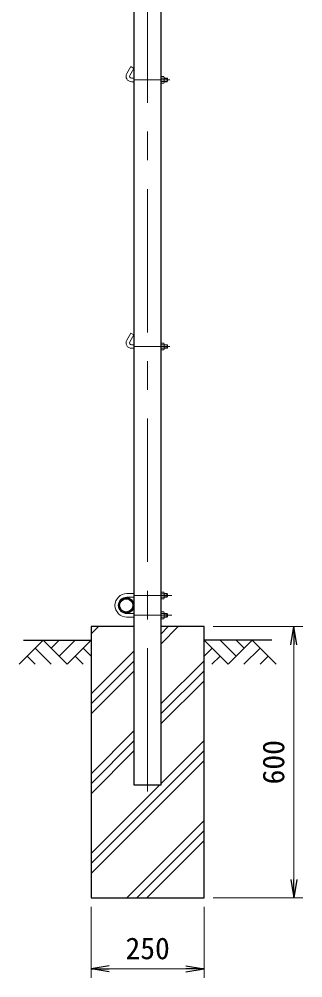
# Model space of a CAD drawing. Units: millimetres, scale not verified. Extents: x -4200 to 4200, y -2970 to 2970.
# Drawn here: x -178 to 451, y -1317 to 805 of the extents above; entities that cross this region are included whole.
import ezdxf
from ezdxf.enums import TextEntityAlignment as Align

# ---------------------------------------------------------------- set-up
doc = ezdxf.new("R2010")
doc.units = ezdxf.units.MM
doc.header["$LTSCALE"] = 10
doc.linetypes.add('USER1', pattern=[50.8, 31.75, -6.35, 6.35, -6.35])
for name, color, linetype, lineweight in [('0-0_D-STR1', 1, 'Continuous', 25), ('0-1_D-STR3', 3, 'Continuous', 13), ('0-2_D-BMK', 2, 'USER1', 13), ('0-4_D-STR-DIM', 7, 'Continuous', 13), ('0-7_D-DCR-HCH', 7, 'Continuous', 13), ('0-8_D-STR4', 7, 'Continuous', 25), ('0-9_D-BGD', 7, 'Continuous', 25)]:
    doc.layers.add(name, color=color, linetype=linetype, lineweight=lineweight)
doc.layers.add('0-5_0', color=7, linetype='Continuous')
doc.styles.add('ＭＳ ゴシック', font='')
doc.styles.get('ＭＳ ゴシック').set_extended_font_data('MS Gothic')

# ---------------------------------------------------------------- blocks, each defined once
blk = doc.blocks.new('_Open')
at = {"layer": '0-5_0'}
blk.add_line((-10, 1.667), (0, 0), dxfattribs=at)
blk.add_lwpolyline([(-10, -1.667), (0, 0), (-10, 0)], dxfattribs=at)

msp = doc.modelspace()

# ---------------------------------------------------------------- linework, layer by layer
at = {"layer": '0-0_D-STR1'}
msp.add_lwpolyline([(76.6, 1286.64), (76.6, -889.77), (137.1, -889.77), (137.1, 1286.64)], dxfattribs=at)
for radius in [17, 14.7]:
    msp.add_circle((59.6, -492.77), radius, dxfattribs=at)
at = {"layer": '0-1_D-STR3'}
for p, q in [((69.67, 699.82), (60.67, 684.23)), ((76.6, 695.82), (67.6, 680.23)), ((76.6, 695.82), (69.67, 699.82)), ((71.06, 674.23), (76.6, 674.23)), ((71.06, 666.23), (76.6, 666.23)), ((137.1, 677.73), (137.1, 662.73)), ((137.1, 677.73), (142.9, 677.73)), ((142.9, 673.98), (137.1, 673.98)), ((142.9, 666.48), (137.1, 666.48)), ((137.1, 662.73), (142.9, 662.73)), ((143.6, 676.15), (143.6, 664.58)), ((143.6, 674.23), (149.86, 674.23)), ((143.6, 673.53), (150.56, 673.53)), ((143.6, 666.93), (150.56, 666.93)), ((143.6, 666.23), (149.86, 666.23)), ((149.86, 674.23), (149.86, 666.23)), ((151.06, 673.03), (149.86, 674.23)), ((149.86, 666.23), (151.06, 667.43)), ((151.06, 673.03), (151.06, 667.43)), ((151.06, 673.03), (151.06, 667.43)), ((69.67, 109.82), (60.67, 94.23)), ((76.6, 105.82), (69.67, 109.82)), ((76.6, 105.82), (67.6, 90.23)), ((137.1, 87.73), (137.1, 72.73)), ((137.1, 87.73), (142.9, 87.73)), ((143.6, 86.15), (143.6, 74.58)), ((71.06, 84.23), (76.6, 84.23)), ((71.06, 76.23), (76.6, 76.23)), ((142.9, 83.98), (137.1, 83.98)), ((142.9, 76.48), (137.1, 76.48)), ((137.1, 72.73), (142.9, 72.73)), ((143.6, 84.23), (149.86, 84.23)), ((143.6, 83.53), (150.56, 83.53)), ((143.6, 76.93), (150.56, 76.93)), ((143.6, 76.23), (149.86, 76.23)), ((149.86, 84.23), (149.86, 76.23)), ((151.06, 83.03), (149.86, 84.23)), ((149.86, 76.23), (151.06, 77.43)), ((151.06, 83.03), (151.06, 77.43)), ((151.06, 83.03), (151.06, 77.43)), ((60.6, -466.77), (76.6, -466.77)), ((137.1, -463.27), (142.9, -463.27)), ((143.6, -464.85), (143.6, -476.42)), ((143.6, -466.77), (149.4, -466.77)), ((149.4, -466.77), (150.6, -467.97)), ((149.4, -474.77), (149.4, -466.77)), ((60.6, -474.77), (76.6, -474.77)), ((142.9, -467.02), (137.1, -467.02)), ((142.9, -474.52), (137.1, -474.52)), ((143.6, -467.47), (150.1, -467.47)), ((143.6, -474.07), (150.1, -474.07)), ((143.6, -474.77), (149.4, -474.77)), ((150.6, -473.57), (149.4, -474.77)), ((150.6, -473.57), (150.6, -467.97)), ((137.1, -522.27), (137.1, -507.27)), ((137.1, -507.27), (142.9, -507.27)), ((143.6, -520.69), (143.6, -509.13)), ((60.6, -510.77), (76.6, -510.77)), ((60.6, -518.77), (76.6, -518.77)), ((142.9, -511.02), (137.1, -511.02)), ((142.9, -518.52), (137.1, -518.52)), ((137.1, -522.27), (142.9, -522.27)), ((143.6, -510.77), (149.4, -510.77)), ((143.6, -511.47), (150.1, -511.47)), ((143.6, -518.07), (150.1, -518.07)), ((143.6, -518.77), (149.4, -518.77)), ((149.4, -510.77), (150.6, -511.97)), ((150.6, -517.57), (150.6, -511.97))]:
    msp.add_line(p, q, dxfattribs=at)
for points in [[(137.1, -463.27), (137.1, -478.27), (142.9, -478.27)], [(150.6, -517.57), (149.4, -518.77), (149.4, -510.77)]]:
    msp.add_lwpolyline(points, dxfattribs=at)
for centre, radius, start, end in [((71.06, 678.23), 12, 150, 270), ((71.06, 678.23), 4, 150, 270), ((133.2, 670.23), 10.39, 338.85295, 21.14705), ((140.8, 675.85), 2.81, 318.21899, 41.78101), ((140.74, 664.6), 2.86, 319.0514, 40.9486), ((71.06, 88.23), 12, 150, 270), ((71.06, 88.23), 4, 150, 270), ((140.8, 85.85), 2.81, 318.21899, 41.78101), ((133.2, 80.23), 10.39, 338.85295, 21.14705), ((140.74, 74.6), 2.86, 319.0514, 40.9486), ((60.6, -492.77), 26, 90, 270), ((140.8, -465.15), 2.81, 318.21899, 41.78101), ((60.6, -492.77), 18, 90, 270), ((133.2, -470.77), 10.39, 338.85295, 21.14705), ((140.74, -476.4), 2.86, 319.0514, 40.9486), ((140.74, -509.15), 2.86, 319.0514, 40.9486), ((133.2, -514.77), 10.39, 338.85295, 21.14705), ((140.8, -520.4), 2.81, 318.21899, 41.78101)]:
    msp.add_arc(centre, radius, start, end, dxfattribs=at)
at = {"layer": '0-2_D-BMK'}
for p, q in [((106.85, -904.77), (106.85, 1340.23)), ((76.6, 670.23), (155.95, 670.23)), ((76.6, 80.23), (155.95, 80.23)), ((76.6, -470.77), (160.19, -470.77)), ((76.6, -514.77), (160.19, -514.77))]:
    msp.add_line(p, q, dxfattribs=at)
at = {"layer": '0-4_D-STR-DIM'}
for p, q in [((251.85, -539.77), (450.86, -539.77)), ((430.86, -1099.77), (430.86, -579.77)), ((251.85, -1139.77), (450.86, -1139.77)), ((-18.15, -1159.77), (-18.15, -1317.09)), ((231.85, -1159.77), (231.85, -1317.09)), ((21.85, -1297.09), (191.85, -1297.09))]:
    msp.add_line(p, q, dxfattribs=at)
at = {"layer": '0-7_D-DCR-HCH'}
for p, q in [((-18.15, -556.01), (-1.91, -539.77)), ((137.1, -577.54), (174.86, -539.77)), ((137.1, -555.44), (152.77, -539.77)), ((-124.58, -569.77), (-177.79, -622.99)), ((-124.58, -569.77), (-71.36, -622.99)), ((-106.84, -587.51), (-89.1, -569.77)), ((-89.1, -605.25), (-53.63, -569.77)), ((-71.36, -622.99), (-18.15, -569.77)), ((285.06, -622.99), (231.85, -569.77)), ((302.8, -605.25), (267.32, -569.77)), ((338.27, -569.77), (285.06, -622.99)), ((320.63, -587.6), (302.8, -569.77)), ((338.27, -569.77), (391.48, -622.99)), ((-142.31, -587.51), (-106.68, -622.99)), ((-35.89, -587.51), (-18.15, -605.17)), ((-18.15, -688.59), (76.6, -593.84)), ((249.59, -587.51), (231.85, -605.17)), ((356.01, -587.51), (320.37, -622.99)), ((-160.05, -605.25), (-142.23, -622.99)), ((-53.63, -605.25), (-35.81, -622.99)), ((267.32, -605.25), (249.5, -622.99)), ((373.75, -605.25), (355.93, -622.99)), ((-18.15, -710.69), (76.6, -615.94)), ((137.1, -710.12), (231.85, -615.37)), ((-18.15, -732.79), (76.6, -638.04)), ((137.1, -732.22), (231.85, -637.47)), ((137.1, -754.32), (231.85, -659.57)), ((-18.15, -865.37), (76.6, -770.62)), ((-18.15, -887.47), (76.6, -792.72)), ((137.1, -886.9), (231.85, -792.15)), ((-18.15, -1064.25), (231.85, -814.25)), ((-18.15, -909.57), (76.6, -814.82)), ((-18.15, -1086.34), (231.85, -836.34)), ((-18.15, -1042.15), (134.22, -889.77)), ((61, -1139.77), (231.85, -968.92)), ((83.1, -1139.77), (231.85, -991.02)), ((105.19, -1139.77), (231.85, -1013.12))]:
    msp.add_line(p, q, dxfattribs=at)
at = {"layer": '0-8_D-STR4'}
msp.add_line((231.85, -539.77), (137.1, -539.77), dxfattribs=at)
msp.add_lwpolyline([(76.6, -539.77), (-18.15, -539.77), (-18.15, -1139.77), (231.85, -1139.77), (231.85, -539.77)], dxfattribs=at)
at = {"layer": '0-9_D-BGD'}
for p, q in [((-168.15, -569.77), (-18.15, -569.77)), ((381.85, -569.77), (231.85, -569.77))]:
    msp.add_line(p, q, dxfattribs=at)

# ---------------------------------------------------------------- block references
at = {"layer": '0-4_D-STR-DIM', "xscale": 4, "yscale": 4}
for p, rotation in [((430.86, -539.77), 90), ((430.86, -1139.77), 270), ((-18.15, -1297.09), 180)]:
    msp.add_blockref('_Open', p, dxfattribs=dict(at, rotation=rotation))
msp.add_blockref('_Open', (231.85, -1297.09), dxfattribs=at)

# ---------------------------------------------------------------- texts
at = {"layer": '0-4_D-STR-DIM', "style": 'ＭＳ ゴシック'}
msp.add_text('600', height=48.09, rotation=90, dxfattribs=at).set_placement((424.11, -889.02), align=Align.BOTTOM_LEFT)
msp.add_text('250', height=48.09, dxfattribs=at).set_placement((57.85, -1290.34), align=Align.BOTTOM_LEFT)

doc.saveas('drawing.dxf')
